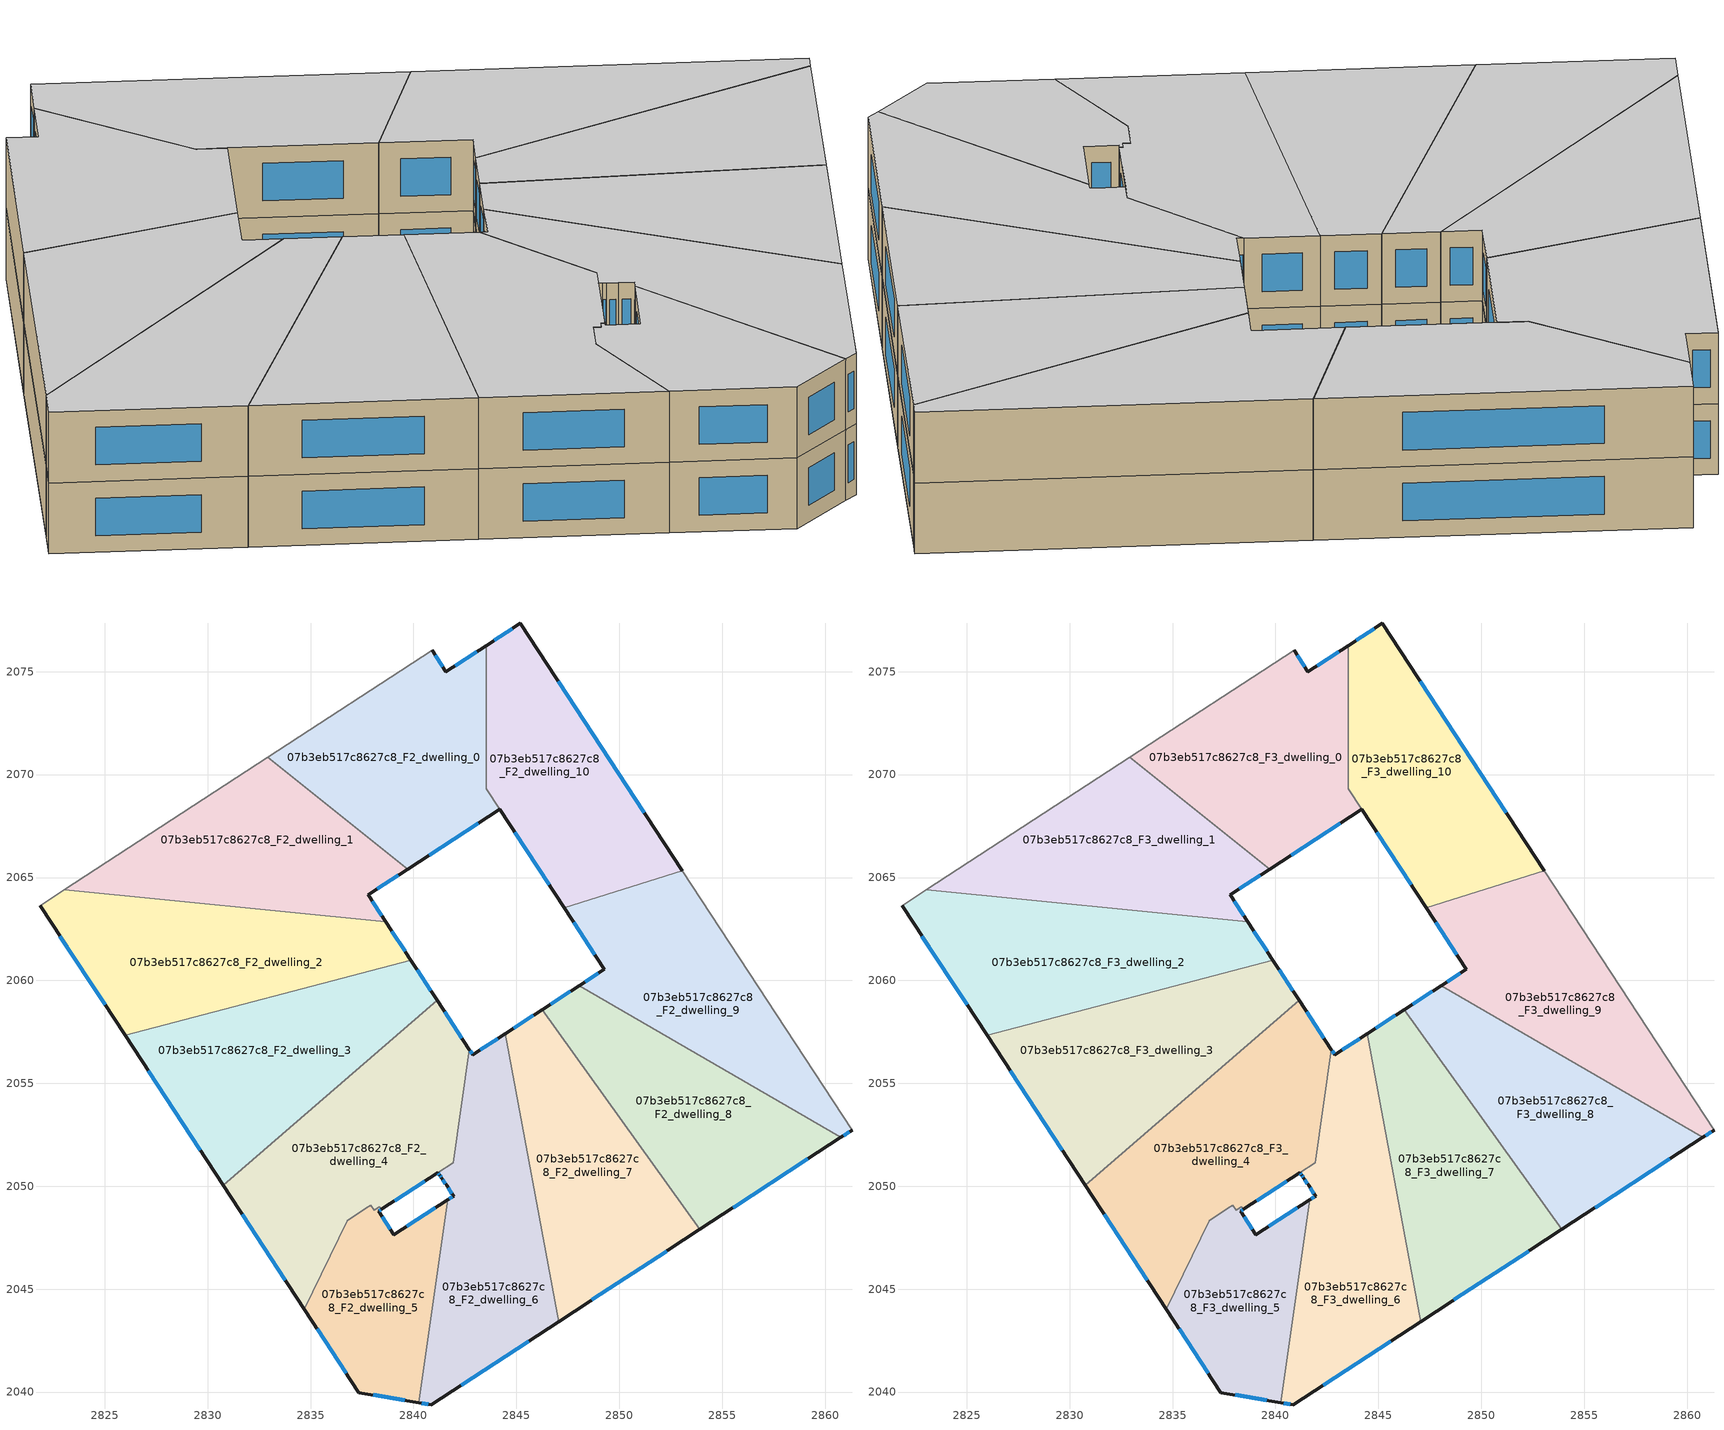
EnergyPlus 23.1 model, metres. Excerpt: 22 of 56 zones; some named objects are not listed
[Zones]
07b3eb517c8627c8_F2_dwelling_0
 floor to 07b3eb517c8627c8_F1_dwelling_0 (EU_floor_Construction): 2843.54,2076.27 2843.54,2069.32 2844.2,2068.31 2839.72,2065.4 2832.92,2070.84 2840.91,2076.03 2841.58,2074.99 z6
 wall outside (EU_wall_Construction): 2843.54,2076.27 2841.58,2074.99 2840.91,2076.03 / 2839.72,2065.4 2844.2,2068.31 z6:9
 wall to 07b3eb517c8627c8_F2_dwelling_1 (EU_wall_Construction): 2832.92,2070.84 2839.72,2065.4 z6:9
 wall adiabatic (EU_wall_Construction): 2840.91,2076.03 2832.92,2070.84 z6:9
 wall to 07b3eb517c8627c8_F2_dwelling_10 (EU_wall_Construction): 2844.2,2068.31 2843.54,2069.32 2843.54,2076.27 z6:9
 window (EU_Window_Construction): 2841.42,2075.24 2841.07,2075.79 / 2843.08,2075.97 2842.04,2075.29 / 2840.77,2066.09 2843.15,2067.63 z6.7:8.3
07b3eb517c8627c8_F2_dwelling_1
 floor to 07b3eb517c8627c8_F1_dwelling_1 (EU_floor_Construction): 2839.72,2065.4 2837.8,2064.16 2838.66,2062.84 2823.04,2064.41 2832.92,2070.84 z6
 wall outside (EU_wall_Construction): 2838.66,2062.84 2837.8,2064.16 2839.72,2065.4 z6:9
 wall to 07b3eb517c8627c8_F2_dwelling_2 (EU_wall_Construction): 2823.04,2064.41 2838.66,2062.84 z6:9
 wall adiabatic (EU_wall_Construction): 2832.92,2070.84 2823.04,2064.41 z6:9
 window (EU_Window_Construction): 2838.25,2064.45 2839.27,2065.11 / 2838.46,2063.15 2838,2063.85 z6.7:8.3
07b3eb517c8627c8_F2_dwelling_10
 floor to 07b3eb517c8627c8_F1_dwelling_10 (EU_floor_Construction): 2845.2,2077.35 2853.06,2065.33 2847.32,2063.53 2843.54,2069.32 2843.54,2076.27 z6
 wall outside (EU_wall_Construction): 2853.06,2065.33 2845.2,2077.35 2843.54,2076.27 / 2844.2,2068.31 2847.32,2063.53 z6:9
 wall to 07b3eb517c8627c8_F2_dwelling_9 (EU_wall_Construction): 2847.32,2063.53 2853.06,2065.33 z6:9
 window (EU_Window_Construction): 2844.81,2077.1 2843.93,2076.52 / 2851.21,2068.15 2847.04,2074.53 / 2844.93,2067.19 2846.59,2064.66 z6.7:8.3
07b3eb517c8627c8_F2_dwelling_2
 floor to 07b3eb517c8627c8_F1_dwelling_2 (EU_floor_Construction): 2838.66,2062.84 2839.88,2060.97 2825.99,2057.33 2821.85,2063.64 2823.04,2064.41 z6
 wall outside (EU_wall_Construction): 2839.88,2060.97 2838.66,2062.84 / 2821.85,2063.64 2825.99,2057.33 z6:9
 wall adiabatic (EU_wall_Construction): 2823.04,2064.41 2821.85,2063.64 z6:9
 wall to 07b3eb517c8627c8_F2_dwelling_3 (EU_wall_Construction): 2825.99,2057.33 2839.88,2060.97 z6:9
 window (EU_Window_Construction): 2839.59,2061.41 2838.95,2062.4 / 2822.83,2062.16 2825.02,2058.81 z6.7:8.3
07b3eb517c8627c8_F2_dwelling_3
 floor to 07b3eb517c8627c8_F1_dwelling_3 (EU_floor_Construction): 2839.88,2060.97 2841.15,2059.03 2830.75,2050.05 2825.99,2057.33 z6
 wall outside (EU_wall_Construction): 2841.15,2059.03 2839.88,2060.97 / 2825.99,2057.33 2830.75,2050.05 z6:9
 wall to 07b3eb517c8627c8_F2_dwelling_4 (EU_wall_Construction): 2830.75,2050.05 2841.15,2059.03 z6:9
 window (EU_Window_Construction): 2840.85,2059.49 2840.18,2060.52 / 2827.11,2055.62 2829.63,2051.76 z6.7:8.3
07b3eb517c8627c8_F2_dwelling_4
 floor to 07b3eb517c8627c8_F1_dwelling_4 (EU_floor_Construction): 2841.15,2059.03 2842.72,2056.63 2841.94,2051.14 2838.43,2048.87 2838.35,2049 2838.1,2048.83 2837.93,2049.08 2837.68,2048.92 2836.78,2048.33 2834.7,2044.02 2830.75,2050.05 z6
 wall outside (EU_wall_Construction): 2830.75,2050.05 2834.7,2044.02 / 2842.72,2056.63 2841.15,2059.03 / 2838.43,2048.87 2841.19,2050.66 z6:9
 wall to 07b3eb517c8627c8_F2_dwelling_5 (EU_wall_Construction): 2837.69,2048.92 2837.93,2049.08 2838.1,2048.83 2838.35,2049 2838.43,2048.87 / 2834.7,2044.02 2836.78,2048.33 2837.68,2048.92 z6:9
 wall to 07b3eb517c8627c8_F2_dwelling_6 (EU_wall_Construction): 2841.94,2051.15 2842.72,2056.63 / 2841.19,2050.66 2841.94,2051.14 z6:9
 window (EU_Window_Construction): 2831.68,2048.63 2833.77,2045.43 / 2842.35,2057.2 2841.52,2058.47 / 2839.08,2049.29 2840.55,2050.24 z6.7:8.3
07b3eb517c8627c8_F2_dwelling_5
 floor to 07b3eb517c8627c8_F1_dwelling_5 (EU_floor_Construction): 2841.68,2049.35 2840.27,2039.48 2837.35,2039.97 2834.7,2044.02 2836.78,2048.33 2837.69,2048.92 2837.93,2049.08 2838.1,2048.83 2838.35,2049 2838.43,2048.87 2838.31,2048.79 2839.05,2047.65 z6
 wall outside (EU_wall_Construction): 2841.68,2049.35 2839.05,2047.65 2838.31,2048.79 2838.43,2048.87 / 2834.7,2044.02 2837.35,2039.97 2840.27,2039.48 z6:9
 wall to 07b3eb517c8627c8_F2_dwelling_6 (EU_wall_Construction): 2840.27,2039.48 2841.68,2049.35 z6:9
 window (EU_Window_Construction): 2838.88,2047.91 2838.48,2048.52 / 2841.06,2048.95 2839.67,2048.05 / 2838.04,2039.86 2839.58,2039.6 / 2835.32,2043.07 2836.73,2040.92 / 2838.34,2048.81 2838.4,2048.85 z6.7:8.3
07b3eb517c8627c8_F2_dwelling_6
 floor to 07b3eb517c8627c8_F1_dwelling_6 (EU_floor_Construction): 2844.46,2057.4 2847.06,2043.43 2840.87,2039.38 2840.27,2039.48 2841.68,2049.35 2841.95,2049.52 2841.61,2050.04 2841.37,2050.4 2841.28,2050.54 2841.19,2050.66 2841.94,2051.14 2842.72,2056.63 2842.89,2056.38 z6
 wall outside (EU_wall_Construction): 2841.19,2050.66 2841.28,2050.54 2841.37,2050.4 2841.61,2050.04 2841.95,2049.52 2841.68,2049.35 / 2844.46,2057.4 2842.89,2056.38 2842.72,2056.63 / 2840.27,2039.48 2840.87,2039.38 2847.06,2043.43 z6:9
 wall to 07b3eb517c8627c8_F2_dwelling_7 (EU_wall_Construction): 2847.06,2043.43 2844.46,2057.4 z6:9
 window (EU_Window_Construction): 2841.89,2049.48 2841.74,2049.39 / 2841.69,2049.92 2841.87,2049.64 / 2841.43,2050.31 2841.55,2050.12 / 2841.3,2050.5 2841.35,2050.43 / 2841.21,2050.63 2841.26,2050.57 / 2842.85,2056.44 2842.76,2056.57 / 2844.09,2057.16 2843.26,2056.62 / 2842.32,2040.33 2845.61,2042.48 / 2840.41,2039.46 2840.73,2039.41 z6.7:8.3
07b3eb517c8627c8_F2_dwelling_7
 floor to 07b3eb517c8627c8_F1_dwelling_7 (EU_floor_Construction): 2846.25,2058.57 2853.92,2047.9 2847.06,2043.43 2844.46,2057.4 z6
 wall outside (EU_wall_Construction): 2846.25,2058.57 2844.46,2057.4 / 2847.06,2043.43 2853.92,2047.9 z6:9
 wall to 07b3eb517c8627c8_F2_dwelling_8 (EU_wall_Construction): 2853.92,2047.9 2846.25,2058.57 z6:9
 window (EU_Window_Construction): 2845.83,2058.3 2844.88,2057.68 / 2848.67,2044.48 2852.31,2046.85 z6.7:8.3
07b3eb517c8627c8_F2_dwelling_8
 floor to 07b3eb517c8627c8_F1_dwelling_8 (EU_floor_Construction): 2860.78,2052.38 2853.92,2047.9 2846.25,2058.57 2848.05,2059.74 z6
 wall outside (EU_wall_Construction): 2848.05,2059.74 2846.25,2058.57 / 2853.92,2047.9 2860.78,2052.38 z6:9
 wall to 07b3eb517c8627c8_F2_dwelling_9 (EU_wall_Construction): 2860.78,2052.38 2848.05,2059.74 z6:9
 window (EU_Window_Construction): 2847.63,2059.46 2846.68,2058.84 / 2855.53,2048.95 2859.16,2051.32 z6.7:8.3
07b3eb517c8627c8_F2_dwelling_9
 floor to 07b3eb517c8627c8_F1_dwelling_9 (EU_floor_Construction): 2853.06,2065.33 2861.31,2052.72 2860.78,2052.38 2848.05,2059.74 2849.28,2060.54 2847.32,2063.53 z6
 wall outside (EU_wall_Construction): 2847.32,2063.53 2849.28,2060.54 2848.05,2059.74 / 2860.78,2052.38 2861.31,2052.72 z6:9
 wall adiabatic (EU_wall_Construction): 2861.31,2052.72 2853.06,2065.33 z6:9
 window (EU_Window_Construction): 2848.99,2060.35 2848.34,2059.93 / 2847.78,2062.83 2848.82,2061.24 / 2860.9,2052.46 2861.18,2052.64 z6.7:8.3
07b3eb517c8627c8_F3_dwelling_0
 floor to 07b3eb517c8627c8_F2_dwelling_0 (EU_floor_Construction): 2843.54,2076.27 2843.54,2069.32 2844.2,2068.31 2839.72,2065.4 2832.92,2070.84 2840.91,2076.03 2841.58,2074.99 z9
 wall outside (EU_wall_Construction): 2843.54,2076.27 2841.58,2074.99 2840.91,2076.03 / 2839.72,2065.4 2844.2,2068.31 z9:12
 wall to 07b3eb517c8627c8_F3_dwelling_1 (EU_wall_Construction): 2832.92,2070.84 2839.72,2065.4 z9:12
 wall adiabatic (EU_wall_Construction): 2840.91,2076.03 2832.92,2070.84 z9:12
 wall to 07b3eb517c8627c8_F3_dwelling_10 (EU_wall_Construction): 2844.2,2068.31 2843.54,2069.32 2843.54,2076.27 z9:12
 window (EU_Window_Construction): 2841.42,2075.24 2841.07,2075.79 / 2843.08,2075.97 2842.04,2075.29 / 2840.77,2066.09 2843.15,2067.63 z9.7:11.3
 ceiling to 07b3eb517c8627c8_F4_dwelling_0 (EU_floor_Construction): 2844.2,2068.31 2843.54,2069.32 2843.54,2076.27 2841.58,2074.99 2840.91,2076.03 2832.92,2070.84 2839.72,2065.4 z12
07b3eb517c8627c8_F3_dwelling_1
 floor to 07b3eb517c8627c8_F2_dwelling_1 (EU_floor_Construction): 2839.72,2065.4 2837.8,2064.16 2838.66,2062.84 2823.04,2064.41 2832.92,2070.84 z9
 wall outside (EU_wall_Construction): 2838.66,2062.84 2837.8,2064.16 2839.72,2065.4 z9:12
 wall to 07b3eb517c8627c8_F3_dwelling_2 (EU_wall_Construction): 2823.04,2064.41 2838.66,2062.84 z9:12
 wall adiabatic (EU_wall_Construction): 2832.92,2070.84 2823.04,2064.41 z9:12
 window (EU_Window_Construction): 2838.25,2064.45 2839.27,2065.11 / 2838.46,2063.15 2838,2063.85 z9.7:11.3
 ceiling to 07b3eb517c8627c8_F4_dwelling_1 (EU_floor_Construction): 2838.66,2062.84 2837.8,2064.16 2839.72,2065.4 2832.92,2070.84 2823.04,2064.41 z12
07b3eb517c8627c8_F3_dwelling_10
 floor to 07b3eb517c8627c8_F2_dwelling_10 (EU_floor_Construction): 2845.2,2077.35 2853.06,2065.33 2847.32,2063.53 2843.54,2069.32 2843.54,2076.27 z9
 wall outside (EU_wall_Construction): 2853.06,2065.33 2845.2,2077.35 2843.54,2076.27 / 2844.2,2068.31 2847.32,2063.53 z9:12
 wall to 07b3eb517c8627c8_F3_dwelling_9 (EU_wall_Construction): 2847.32,2063.53 2853.06,2065.33 z9:12
 window (EU_Window_Construction): 2844.81,2077.1 2843.93,2076.52 / 2851.21,2068.15 2847.04,2074.53 / 2844.93,2067.19 2846.59,2064.66 z9.7:11.3
 ceiling to 07b3eb517c8627c8_F4_dwelling_10 (EU_floor_Construction): 2853.06,2065.33 2845.2,2077.35 2843.54,2076.27 2843.54,2069.32 2847.32,2063.53 z12
07b3eb517c8627c8_F3_dwelling_2
 floor to 07b3eb517c8627c8_F2_dwelling_2 (EU_floor_Construction): 2838.66,2062.84 2839.88,2060.97 2825.99,2057.33 2821.85,2063.64 2823.04,2064.41 z9
 wall outside (EU_wall_Construction): 2839.88,2060.97 2838.66,2062.84 / 2821.85,2063.64 2825.99,2057.33 z9:12
 wall adiabatic (EU_wall_Construction): 2823.04,2064.41 2821.85,2063.64 z9:12
 wall to 07b3eb517c8627c8_F3_dwelling_3 (EU_wall_Construction): 2825.99,2057.33 2839.88,2060.97 z9:12
 window (EU_Window_Construction): 2839.59,2061.41 2838.95,2062.4 / 2822.83,2062.16 2825.02,2058.81 z9.7:11.3
 ceiling to 07b3eb517c8627c8_F4_dwelling_2 (EU_floor_Construction): 2839.88,2060.97 2838.66,2062.84 2823.04,2064.41 2821.85,2063.64 2825.99,2057.33 z12
07b3eb517c8627c8_F3_dwelling_3
 floor to 07b3eb517c8627c8_F2_dwelling_3 (EU_floor_Construction): 2839.88,2060.97 2841.15,2059.03 2830.75,2050.05 2825.99,2057.33 z9
 wall outside (EU_wall_Construction): 2841.15,2059.03 2839.88,2060.97 / 2825.99,2057.33 2830.75,2050.05 z9:12
 wall to 07b3eb517c8627c8_F3_dwelling_4 (EU_wall_Construction): 2830.75,2050.05 2841.15,2059.03 z9:12
 window (EU_Window_Construction): 2840.85,2059.49 2840.18,2060.52 / 2827.11,2055.62 2829.63,2051.76 z9.7:11.3
 ceiling to 07b3eb517c8627c8_F4_dwelling_3 (EU_floor_Construction): 2841.15,2059.03 2839.88,2060.97 2825.99,2057.33 2830.75,2050.05 z12
07b3eb517c8627c8_F3_dwelling_4
 floor to 07b3eb517c8627c8_F2_dwelling_4 (EU_floor_Construction): 2841.15,2059.03 2842.72,2056.63 2841.94,2051.14 2838.43,2048.87 2838.35,2049 2838.1,2048.83 2837.93,2049.08 2837.68,2048.92 2836.78,2048.33 2834.7,2044.02 2830.75,2050.05 z9
 wall outside (EU_wall_Construction): 2830.75,2050.05 2834.7,2044.02 / 2842.72,2056.63 2841.15,2059.03 / 2838.43,2048.87 2841.19,2050.66 z9:12
 wall to 07b3eb517c8627c8_F3_dwelling_5 (EU_wall_Construction): 2837.69,2048.92 2837.93,2049.08 2838.1,2048.83 2838.35,2049 2838.43,2048.87 / 2834.7,2044.02 2836.78,2048.33 2837.68,2048.92 z9:12
 wall to 07b3eb517c8627c8_F3_dwelling_6 (EU_wall_Construction): 2841.94,2051.15 2842.72,2056.63 / 2841.19,2050.66 2841.94,2051.14 z9:12
 window (EU_Window_Construction): 2831.68,2048.63 2833.77,2045.43 / 2842.35,2057.2 2841.52,2058.47 / 2839.08,2049.29 2840.55,2050.24 z9.7:11.3
 ceiling to 07b3eb517c8627c8_F4_dwelling_4 (EU_floor_Construction): 2838.43,2048.87 2841.94,2051.14 2842.72,2056.63 2841.15,2059.03 2830.75,2050.05 2834.7,2044.02 2836.78,2048.33 2837.68,2048.92 2837.93,2049.08 2838.1,2048.83 2838.35,2049 z12
07b3eb517c8627c8_F3_dwelling_5
 floor to 07b3eb517c8627c8_F2_dwelling_5 (EU_floor_Construction): 2841.68,2049.35 2840.27,2039.48 2837.35,2039.97 2834.7,2044.02 2836.78,2048.33 2837.69,2048.92 2837.93,2049.08 2838.1,2048.83 2838.35,2049 2838.43,2048.87 2838.31,2048.79 2839.05,2047.65 z9
 wall outside (EU_wall_Construction): 2841.68,2049.35 2839.05,2047.65 2838.31,2048.79 2838.43,2048.87 / 2834.7,2044.02 2837.35,2039.97 2840.27,2039.48 z9:12
 wall to 07b3eb517c8627c8_F3_dwelling_6 (EU_wall_Construction): 2840.27,2039.48 2841.68,2049.35 z9:12
 window (EU_Window_Construction): 2838.88,2047.91 2838.48,2048.52 / 2841.06,2048.95 2839.67,2048.05 / 2838.04,2039.86 2839.58,2039.6 / 2835.32,2043.07 2836.73,2040.92 / 2838.34,2048.81 2838.4,2048.85 z9.7:11.3
 ceiling to 07b3eb517c8627c8_F4_dwelling_5 (EU_floor_Construction): 2840.27,2039.48 2841.68,2049.35 2839.05,2047.65 2838.31,2048.79 2838.43,2048.87 2838.35,2049 2838.1,2048.83 2837.93,2049.08 2837.69,2048.92 2836.78,2048.33 2834.7,2044.02 2837.35,2039.97 z12
07b3eb517c8627c8_F3_dwelling_6
 floor to 07b3eb517c8627c8_F2_dwelling_6 (EU_floor_Construction): 2844.46,2057.4 2847.06,2043.43 2840.87,2039.38 2840.27,2039.48 2841.68,2049.35 2841.95,2049.52 2841.61,2050.04 2841.37,2050.4 2841.28,2050.54 2841.19,2050.66 2841.94,2051.14 2842.72,2056.63 2842.89,2056.38 z9
 wall outside (EU_wall_Construction): 2841.19,2050.66 2841.28,2050.54 2841.37,2050.4 2841.61,2050.04 2841.95,2049.52 2841.68,2049.35 / 2844.46,2057.4 2842.89,2056.38 2842.72,2056.63 / 2840.27,2039.48 2840.87,2039.38 2847.06,2043.43 z9:12
 wall to 07b3eb517c8627c8_F3_dwelling_7 (EU_wall_Construction): 2847.06,2043.43 2844.46,2057.4 z9:12
 window (EU_Window_Construction): 2841.89,2049.48 2841.74,2049.39 / 2841.69,2049.92 2841.87,2049.64 / 2841.43,2050.31 2841.55,2050.12 / 2841.3,2050.5 2841.35,2050.43 / 2841.21,2050.63 2841.26,2050.57 / 2842.85,2056.44 2842.76,2056.57 / 2844.09,2057.16 2843.26,2056.62 / 2842.32,2040.33 2845.61,2042.48 / 2840.41,2039.46 2840.73,2039.41 z9.7:11.3
 ceiling to 07b3eb517c8627c8_F4_dwelling_6 (EU_floor_Construction): 2847.06,2043.43 2844.46,2057.4 2842.89,2056.38 2842.72,2056.63 2841.94,2051.14 2841.19,2050.66 2841.28,2050.54 2841.37,2050.4 2841.61,2050.04 2841.95,2049.52 2841.68,2049.35 2840.27,2039.48 2840.87,2039.38 z12
07b3eb517c8627c8_F3_dwelling_7
 floor to 07b3eb517c8627c8_F2_dwelling_7 (EU_floor_Construction): 2846.25,2058.57 2853.92,2047.9 2847.06,2043.43 2844.46,2057.4 z9
 wall outside (EU_wall_Construction): 2846.25,2058.57 2844.46,2057.4 / 2847.06,2043.43 2853.92,2047.9 z9:12
 wall to 07b3eb517c8627c8_F3_dwelling_8 (EU_wall_Construction): 2853.92,2047.9 2846.25,2058.57 z9:12
 window (EU_Window_Construction): 2845.83,2058.3 2844.88,2057.68 / 2848.67,2044.48 2852.31,2046.85 z9.7:11.3
 ceiling to 07b3eb517c8627c8_F4_dwelling_7 (EU_floor_Construction): 2853.92,2047.9 2846.25,2058.57 2844.46,2057.4 2847.06,2043.43 z12
07b3eb517c8627c8_F3_dwelling_8
 floor to 07b3eb517c8627c8_F2_dwelling_8 (EU_floor_Construction): 2860.78,2052.38 2853.92,2047.9 2846.25,2058.57 2848.05,2059.74 z9
 wall outside (EU_wall_Construction): 2848.05,2059.74 2846.25,2058.57 / 2853.92,2047.9 2860.78,2052.38 z9:12
 wall to 07b3eb517c8627c8_F3_dwelling_9 (EU_wall_Construction): 2860.78,2052.38 2848.05,2059.74 z9:12
 window (EU_Window_Construction): 2847.63,2059.46 2846.68,2058.84 / 2855.53,2048.95 2859.16,2051.32 z9.7:11.3
 ceiling to 07b3eb517c8627c8_F4_dwelling_8 (EU_floor_Construction): 2860.78,2052.38 2848.05,2059.74 2846.25,2058.57 2853.92,2047.9 z12
07b3eb517c8627c8_F3_dwelling_9
 floor to 07b3eb517c8627c8_F2_dwelling_9 (EU_floor_Construction): 2853.06,2065.33 2861.31,2052.72 2860.78,2052.38 2848.05,2059.74 2849.28,2060.54 2847.32,2063.53 z9
 wall outside (EU_wall_Construction): 2847.32,2063.53 2849.28,2060.54 2848.05,2059.74 / 2860.78,2052.38 2861.31,2052.72 z9:12
 wall adiabatic (EU_wall_Construction): 2861.31,2052.72 2853.06,2065.33 z9:12
 window (EU_Window_Construction): 2848.99,2060.35 2848.34,2059.93 / 2847.78,2062.83 2848.82,2061.24 / 2860.9,2052.46 2861.18,2052.64 z9.7:11.3
 ceiling to 07b3eb517c8627c8_F4_dwelling_9 (EU_floor_Construction): 2861.31,2052.72 2853.06,2065.33 2847.32,2063.53 2849.28,2060.54 2848.05,2059.74 2860.78,2052.38 z12
[Building]
EU S2 Campaign: North Axis=0; Terrain=City; Solar Distribution=FullExterior
[Site:Location]
Budapest.Ferenc.Liszt.Intl.AP: Latitude=47.437; Longitude=19.256; Time Zone=1; Elevation=185
[SizingPeriod:WeatherFileDays]
AnnualSizingPeriod: Begin Month=1; Begin Day of Month=1; End Month=12; End Day of Month=31; Day of Week for Start Day=Monday; Use Weather File Daylight Saving Period=No; Use Weather File Rain and Snow Indicators=No
[MATERIAL]
EU_InternalMass_Material: Roughness=MediumRough; Thickness=0.1; Conductivity=1; Density=1800; Specific Heat=900; Thermal Absorptance=0.9; Solar Absorptance=0.7; Visible Absorptance=0.7
[MATERIAL:NOMASS] Roughness=MediumRough; Thermal Absorptance=0.9; Solar Absorptance=0.7; Visible Absorptance=0.7
Name | Thermal Resistance
EU_wall_NoMass | 0.832559
EU_floor_NoMass | 0.872794
[WINDOWMATERIAL:SIMPLEGLAZINGSYSTEM]
EU_Window_SimpleGlazing: UFactor=2.79869; Solar Heat Gain Coefficient=0.75; Visible Transmittance=0.75
[CONSTRUCTION]
EU_wall_Construction: EU_wall_NoMass
EU_floor_Construction: EU_floor_NoMass
EU_Window_Construction: EU_Window_SimpleGlazing
EU_InternalMass_Construction: EU_InternalMass_Material
[ZONE] Type=1; Multiplier=1; Ceiling Height=autocalculate; Floor Area=autocalculate; Part of Total Floor Area=Yes
Name | Volume
07b3eb517c8627c8_F2_dwelling_0; 07b3eb517c8627c8_F3_dwelling_0 | 204.742
07b3eb517c8627c8_F2_dwelling_1; 07b3eb517c8627c8_F3_dwelling_1 | 203.305
07b3eb517c8627c8_F2_dwelling_10; 07b3eb517c8627c8_F3_dwelling_10 | 201.887
07b3eb517c8627c8_F2_dwelling_2; 07b3eb517c8627c8_F3_dwelling_2 | 220.497
07b3eb517c8627c8_F2_dwelling_3; 07b3eb517c8627c8_F3_dwelling_3 | 225.249
07b3eb517c8627c8_F2_dwelling_4; 07b3eb517c8627c8_F3_dwelling_4 | 234.304
07b3eb517c8627c8_F2_dwelling_5; 07b3eb517c8627c8_F3_dwelling_5 | 131.821
07b3eb517c8627c8_F2_dwelling_6; 07b3eb517c8627c8_F3_dwelling_6 | 204.621
07b3eb517c8627c8_F2_dwelling_7; 07b3eb517c8627c8_F3_dwelling_7 | 203.314
07b3eb517c8627c8_F2_dwelling_8; 07b3eb517c8627c8_F3_dwelling_8 | 203.321
07b3eb517c8627c8_F2_dwelling_9; 07b3eb517c8627c8_F3_dwelling_9 | 203.306
[INTERNALMASS] Construction=EU_InternalMass_Construction
Name | Zone or ZoneList | Surface Area
07b3eb517c8627c8_F2_dwelling_0_EU_InternalMass | 07b3eb517c8627c8_F2_dwelling_0 | 68.2464
07b3eb517c8627c8_F2_dwelling_1_EU_InternalMass | 07b3eb517c8627c8_F2_dwelling_1 | 67.7684
07b3eb517c8627c8_F2_dwelling_2_EU_InternalMass | 07b3eb517c8627c8_F2_dwelling_2 | 73.5129
07b3eb517c8627c8_F2_dwelling_3_EU_InternalMass | 07b3eb517c8627c8_F2_dwelling_3 | 75.0767
07b3eb517c8627c8_F2_dwelling_4_EU_InternalMass | 07b3eb517c8627c8_F2_dwelling_4 | 78.0994
07b3eb517c8627c8_F2_dwelling_5_EU_InternalMass | 07b3eb517c8627c8_F2_dwelling_5 | 43.9406
07b3eb517c8627c8_F2_dwelling_6_EU_InternalMass | 07b3eb517c8627c8_F2_dwelling_6 | 68.207
07b3eb517c8627c8_F2_dwelling_7_EU_InternalMass | 07b3eb517c8627c8_F2_dwelling_7 | 67.7716
07b3eb517c8627c8_F2_dwelling_8_EU_InternalMass | 07b3eb517c8627c8_F2_dwelling_8 | 67.7737
07b3eb517c8627c8_F2_dwelling_9_EU_InternalMass | 07b3eb517c8627c8_F2_dwelling_9 | 67.769
07b3eb517c8627c8_F2_dwelling_10_EU_InternalMass | 07b3eb517c8627c8_F2_dwelling_10 | 67.2957
07b3eb517c8627c8_F3_dwelling_0_EU_InternalMass | 07b3eb517c8627c8_F3_dwelling_0 | 68.2464
07b3eb517c8627c8_F3_dwelling_1_EU_InternalMass | 07b3eb517c8627c8_F3_dwelling_1 | 67.7684
07b3eb517c8627c8_F3_dwelling_2_EU_InternalMass | 07b3eb517c8627c8_F3_dwelling_2 | 73.5129
07b3eb517c8627c8_F3_dwelling_3_EU_InternalMass | 07b3eb517c8627c8_F3_dwelling_3 | 75.0767
07b3eb517c8627c8_F3_dwelling_4_EU_InternalMass | 07b3eb517c8627c8_F3_dwelling_4 | 78.0994
07b3eb517c8627c8_F3_dwelling_5_EU_InternalMass | 07b3eb517c8627c8_F3_dwelling_5 | 43.9406
07b3eb517c8627c8_F3_dwelling_6_EU_InternalMass | 07b3eb517c8627c8_F3_dwelling_6 | 68.207
07b3eb517c8627c8_F3_dwelling_7_EU_InternalMass | 07b3eb517c8627c8_F3_dwelling_7 | 67.7716
07b3eb517c8627c8_F3_dwelling_8_EU_InternalMass | 07b3eb517c8627c8_F3_dwelling_8 | 67.7737
07b3eb517c8627c8_F3_dwelling_9_EU_InternalMass | 07b3eb517c8627c8_F3_dwelling_9 | 67.769
07b3eb517c8627c8_F3_dwelling_10_EU_InternalMass | 07b3eb517c8627c8_F3_dwelling_10 | 67.2957
[OTHEREQUIPMENT] Fuel Type=Electricity; Design Level Calculation Method=Watts/Area; Power per Zone Floor Area=1; Fraction Latent=0; Fraction Radiant=0; Fraction Lost=0; Carbon Dioxide Generation Rate=0; EndUse Subcategory=EU_Step8_InternalGains
Name | Zone or ZoneList or Space or SpaceList | Schedule
EU_Step8_InternalGain_07b3eb517c8627c8_F2_dwelling_0_f000 | 07b3eb517c8627c8_F2_dwelling_0 | EU_Step8_GainSchedule_07b3eb517c8627c8_F2_dwelling_0_f000
EU_Step8_InternalGain_07b3eb517c8627c8_F2_dwelling_1_f000 | 07b3eb517c8627c8_F2_dwelling_1 | EU_Step8_GainSchedule_07b3eb517c8627c8_F2_dwelling_1_f000
EU_Step8_InternalGain_07b3eb517c8627c8_F2_dwelling_2_f000 | 07b3eb517c8627c8_F2_dwelling_2 | EU_Step8_GainSchedule_07b3eb517c8627c8_F2_dwelling_2_f000
EU_Step8_InternalGain_07b3eb517c8627c8_F2_dwelling_3_f000 | 07b3eb517c8627c8_F2_dwelling_3 | EU_Step8_GainSchedule_07b3eb517c8627c8_F2_dwelling_3_f000
EU_Step8_InternalGain_07b3eb517c8627c8_F2_dwelling_4_f000 | 07b3eb517c8627c8_F2_dwelling_4 | EU_Step8_GainSchedule_07b3eb517c8627c8_F2_dwelling_4_f000
EU_Step8_InternalGain_07b3eb517c8627c8_F2_dwelling_5_f000 | 07b3eb517c8627c8_F2_dwelling_5 | EU_Step8_GainSchedule_07b3eb517c8627c8_F2_dwelling_5_f000
EU_Step8_InternalGain_07b3eb517c8627c8_F2_dwelling_6_f000 | 07b3eb517c8627c8_F2_dwelling_6 | EU_Step8_GainSchedule_07b3eb517c8627c8_F2_dwelling_6_f000
EU_Step8_InternalGain_07b3eb517c8627c8_F2_dwelling_7_f000 | 07b3eb517c8627c8_F2_dwelling_7 | EU_Step8_GainSchedule_07b3eb517c8627c8_F2_dwelling_7_f000
EU_Step8_InternalGain_07b3eb517c8627c8_F2_dwelling_8_f000 | 07b3eb517c8627c8_F2_dwelling_8 | EU_Step8_GainSchedule_07b3eb517c8627c8_F2_dwelling_8_f000
EU_Step8_InternalGain_07b3eb517c8627c8_F2_dwelling_9_f000 | 07b3eb517c8627c8_F2_dwelling_9 | EU_Step8_GainSchedule_07b3eb517c8627c8_F2_dwelling_9_f000
EU_Step8_InternalGain_07b3eb517c8627c8_F2_dwelling_10_f000 | 07b3eb517c8627c8_F2_dwelling_10 | EU_Step8_GainSchedule_07b3eb517c8627c8_F2_dwelling_10_f000
EU_Step8_InternalGain_07b3eb517c8627c8_F3_dwelling_0_f000 | 07b3eb517c8627c8_F3_dwelling_0 | EU_Step8_GainSchedule_07b3eb517c8627c8_F3_dwelling_0_f000
EU_Step8_InternalGain_07b3eb517c8627c8_F3_dwelling_1_f000 | 07b3eb517c8627c8_F3_dwelling_1 | EU_Step8_GainSchedule_07b3eb517c8627c8_F3_dwelling_1_f000
EU_Step8_InternalGain_07b3eb517c8627c8_F3_dwelling_2_f000 | 07b3eb517c8627c8_F3_dwelling_2 | EU_Step8_GainSchedule_07b3eb517c8627c8_F3_dwelling_2_f000
EU_Step8_InternalGain_07b3eb517c8627c8_F3_dwelling_3_f000 | 07b3eb517c8627c8_F3_dwelling_3 | EU_Step8_GainSchedule_07b3eb517c8627c8_F3_dwelling_3_f000
EU_Step8_InternalGain_07b3eb517c8627c8_F3_dwelling_4_f000 | 07b3eb517c8627c8_F3_dwelling_4 | EU_Step8_GainSchedule_07b3eb517c8627c8_F3_dwelling_4_f000
EU_Step8_InternalGain_07b3eb517c8627c8_F3_dwelling_5_f000 | 07b3eb517c8627c8_F3_dwelling_5 | EU_Step8_GainSchedule_07b3eb517c8627c8_F3_dwelling_5_f000
EU_Step8_InternalGain_07b3eb517c8627c8_F3_dwelling_6_f000 | 07b3eb517c8627c8_F3_dwelling_6 | EU_Step8_GainSchedule_07b3eb517c8627c8_F3_dwelling_6_f000
EU_Step8_InternalGain_07b3eb517c8627c8_F3_dwelling_7_f000 | 07b3eb517c8627c8_F3_dwelling_7 | EU_Step8_GainSchedule_07b3eb517c8627c8_F3_dwelling_7_f000
EU_Step8_InternalGain_07b3eb517c8627c8_F3_dwelling_8_f000 | 07b3eb517c8627c8_F3_dwelling_8 | EU_Step8_GainSchedule_07b3eb517c8627c8_F3_dwelling_8_f000
EU_Step8_InternalGain_07b3eb517c8627c8_F3_dwelling_9_f000 | 07b3eb517c8627c8_F3_dwelling_9 | EU_Step8_GainSchedule_07b3eb517c8627c8_F3_dwelling_9_f000
EU_Step8_InternalGain_07b3eb517c8627c8_F3_dwelling_10_f000 | 07b3eb517c8627c8_F3_dwelling_10 | EU_Step8_GainSchedule_07b3eb517c8627c8_F3_dwelling_10_f000
[ZONEVENTILATION:DESIGNFLOWRATE] Schedule=EU_AlwaysOn; Design Flow Rate Calculation Method=AirChanges/Hour; Air Changes per Hour=0.475469; Ventilation Type=Natural; Fan Pressure Rise=0; Fan Total Efficiency=1; Constant Term Coefficient=1; Temperature Term Coefficient=0; Velocity Term Coefficient=0; Velocity Squared Term Coefficient=0; Minimum Indoor Temperature=-100; Maximum Indoor Temperature=100; Delta Temperature=-100; Minimum Outdoor Temperature=-100; Maximum Outdoor Temperature=100; Maximum Wind Speed=40
Name | Zone or ZoneList or Space or SpaceList
EU_ConstantAir_07b3eb517c8627c8_F2_dwelling_0 | 07b3eb517c8627c8_F2_dwelling_0
EU_ConstantAir_07b3eb517c8627c8_F2_dwelling_1 | 07b3eb517c8627c8_F2_dwelling_1
EU_ConstantAir_07b3eb517c8627c8_F2_dwelling_2 | 07b3eb517c8627c8_F2_dwelling_2
EU_ConstantAir_07b3eb517c8627c8_F2_dwelling_3 | 07b3eb517c8627c8_F2_dwelling_3
EU_ConstantAir_07b3eb517c8627c8_F2_dwelling_4 | 07b3eb517c8627c8_F2_dwelling_4
EU_ConstantAir_07b3eb517c8627c8_F2_dwelling_5 | 07b3eb517c8627c8_F2_dwelling_5
EU_ConstantAir_07b3eb517c8627c8_F2_dwelling_6 | 07b3eb517c8627c8_F2_dwelling_6
EU_ConstantAir_07b3eb517c8627c8_F2_dwelling_7 | 07b3eb517c8627c8_F2_dwelling_7
EU_ConstantAir_07b3eb517c8627c8_F2_dwelling_8 | 07b3eb517c8627c8_F2_dwelling_8
EU_ConstantAir_07b3eb517c8627c8_F2_dwelling_9 | 07b3eb517c8627c8_F2_dwelling_9
EU_ConstantAir_07b3eb517c8627c8_F2_dwelling_10 | 07b3eb517c8627c8_F2_dwelling_10
EU_ConstantAir_07b3eb517c8627c8_F3_dwelling_0 | 07b3eb517c8627c8_F3_dwelling_0
EU_ConstantAir_07b3eb517c8627c8_F3_dwelling_1 | 07b3eb517c8627c8_F3_dwelling_1
EU_ConstantAir_07b3eb517c8627c8_F3_dwelling_2 | 07b3eb517c8627c8_F3_dwelling_2
EU_ConstantAir_07b3eb517c8627c8_F3_dwelling_3 | 07b3eb517c8627c8_F3_dwelling_3
EU_ConstantAir_07b3eb517c8627c8_F3_dwelling_4 | 07b3eb517c8627c8_F3_dwelling_4
EU_ConstantAir_07b3eb517c8627c8_F3_dwelling_5 | 07b3eb517c8627c8_F3_dwelling_5
EU_ConstantAir_07b3eb517c8627c8_F3_dwelling_6 | 07b3eb517c8627c8_F3_dwelling_6
EU_ConstantAir_07b3eb517c8627c8_F3_dwelling_7 | 07b3eb517c8627c8_F3_dwelling_7
EU_ConstantAir_07b3eb517c8627c8_F3_dwelling_8 | 07b3eb517c8627c8_F3_dwelling_8
EU_ConstantAir_07b3eb517c8627c8_F3_dwelling_9 | 07b3eb517c8627c8_F3_dwelling_9
EU_ConstantAir_07b3eb517c8627c8_F3_dwelling_10 | 07b3eb517c8627c8_F3_dwelling_10
[HVACTEMPLATE:ZONE:IDEALLOADSAIRSYSTEM] System Availability Schedule=EU_AlwaysOn; Maximum Heating Supply Air Temperature=50; Minimum Cooling Supply Air Temperature=13; Maximum Heating Supply Air Humidity Ratio=0.0156; Minimum Cooling Supply Air Humidity Ratio=0.0077; Heating Limit=NoLimit; Cooling Limit=NoLimit; Heating Availability Schedule=EU_AlwaysOn; Cooling Availability Schedule=EU_CoolingOff; Dehumidification Control Type=ConstantSensibleHeatRatio; Cooling Sensible Heat Ratio=0.7; Dehumidification Setpoint=60; Humidification Control Type=None; Humidification Setpoint=30; Outdoor Air Method=None; Outdoor Air Flow Rate per Person=0.00944; Outdoor Air Flow Rate per Zone Floor Area=0; Outdoor Air Flow Rate per Zone=0; Demand Controlled Ventilation Type=None; Outdoor Air Economizer Type=NoEconomizer; Heat Recovery Type=None; Sensible Heat Recovery Effectiveness=0.7; Latent Heat Recovery Effectiveness=0.65
Name | Template Thermostat
07b3eb517c8627c8_F2_dwelling_0 | EU_HeatOnly_07b3eb517c8627c8_F2_dwelling_0
07b3eb517c8627c8_F2_dwelling_1 | EU_HeatOnly_07b3eb517c8627c8_F2_dwelling_1
07b3eb517c8627c8_F2_dwelling_2 | EU_HeatOnly_07b3eb517c8627c8_F2_dwelling_2
07b3eb517c8627c8_F2_dwelling_3 | EU_HeatOnly_07b3eb517c8627c8_F2_dwelling_3
07b3eb517c8627c8_F2_dwelling_4 | EU_HeatOnly_07b3eb517c8627c8_F2_dwelling_4
07b3eb517c8627c8_F2_dwelling_5 | EU_HeatOnly_07b3eb517c8627c8_F2_dwelling_5
07b3eb517c8627c8_F2_dwelling_6 | EU_HeatOnly_07b3eb517c8627c8_F2_dwelling_6
07b3eb517c8627c8_F2_dwelling_7 | EU_HeatOnly_07b3eb517c8627c8_F2_dwelling_7
07b3eb517c8627c8_F2_dwelling_8 | EU_HeatOnly_07b3eb517c8627c8_F2_dwelling_8
07b3eb517c8627c8_F2_dwelling_9 | EU_HeatOnly_07b3eb517c8627c8_F2_dwelling_9
07b3eb517c8627c8_F2_dwelling_10 | EU_HeatOnly_07b3eb517c8627c8_F2_dwelling_10
07b3eb517c8627c8_F3_dwelling_0 | EU_HeatOnly_07b3eb517c8627c8_F3_dwelling_0
07b3eb517c8627c8_F3_dwelling_1 | EU_HeatOnly_07b3eb517c8627c8_F3_dwelling_1
07b3eb517c8627c8_F3_dwelling_2 | EU_HeatOnly_07b3eb517c8627c8_F3_dwelling_2
07b3eb517c8627c8_F3_dwelling_3 | EU_HeatOnly_07b3eb517c8627c8_F3_dwelling_3
07b3eb517c8627c8_F3_dwelling_4 | EU_HeatOnly_07b3eb517c8627c8_F3_dwelling_4
07b3eb517c8627c8_F3_dwelling_5 | EU_HeatOnly_07b3eb517c8627c8_F3_dwelling_5
07b3eb517c8627c8_F3_dwelling_6 | EU_HeatOnly_07b3eb517c8627c8_F3_dwelling_6
07b3eb517c8627c8_F3_dwelling_7 | EU_HeatOnly_07b3eb517c8627c8_F3_dwelling_7
07b3eb517c8627c8_F3_dwelling_8 | EU_HeatOnly_07b3eb517c8627c8_F3_dwelling_8
07b3eb517c8627c8_F3_dwelling_9 | EU_HeatOnly_07b3eb517c8627c8_F3_dwelling_9
07b3eb517c8627c8_F3_dwelling_10 | EU_HeatOnly_07b3eb517c8627c8_F3_dwelling_10
[SIZING:ZONE] Zone Cooling Design Supply Air Temperature Input Method=SupplyAirTemperature; Zone Cooling Design Supply Air Temperature=13; Zone Heating Design Supply Air Temperature Input Method=SupplyAirTemperature; Zone Heating Design Supply Air Temperature=50; Zone Cooling Design Supply Air Humidity Ratio=0.008; Zone Heating Design Supply Air Humidity Ratio=0.008; Cooling Design Air Flow Method=DesignDay; Cooling Design Air Flow Rate=0; Cooling Minimum Air Flow per Zone Floor Area=0.000762; Cooling Minimum Air Flow=0; Cooling Minimum Air Flow Fraction=0.2; Heating Design Air Flow Method=DesignDay; Heating Design Air Flow Rate=0; Heating Maximum Air Flow per Zone Floor Area=0.002032; Heating Maximum Air Flow=0.141576; Heating Maximum Air Flow Fraction=0.3; Account for Dedicated Outdoor Air System=No; Dedicated Outdoor Air System Control Strategy=NeutralSupplyAir; Dedicated Outdoor Air Low Setpoint Temperature for Design=autosize; Dedicated Outdoor Air High Setpoint Temperature for Design=autosize; Zone Load Sizing Method=Sensible Load Only No Latent Load; Zone Latent Cooling Design Supply Air Humidity Ratio Input Method=HumidityRatioDifference; Zone Cooling Design Supply Air Humidity Ratio Difference=0.005; Zone Latent Heating Design Supply Air Humidity Ratio Input Method=HumidityRatioDifference; Zone Humidification Design Supply Air Humidity Ratio Difference=0.005
07b3eb517c8627c8_F2_dwelling_0; 07b3eb517c8627c8_F2_dwelling_1; 07b3eb517c8627c8_F2_dwelling_2; 07b3eb517c8627c8_F2_dwelling_3; 07b3eb517c8627c8_F2_dwelling_4; 07b3eb517c8627c8_F2_dwelling_5; 07b3eb517c8627c8_F2_dwelling_6; 07b3eb517c8627c8_F2_dwelling_7; 07b3eb517c8627c8_F2_dwelling_8; 07b3eb517c8627c8_F2_dwelling_9; 07b3eb517c8627c8_F2_dwelling_10; 07b3eb517c8627c8_F3_dwelling_0; 07b3eb517c8627c8_F3_dwelling_1; 07b3eb517c8627c8_F3_dwelling_2; 07b3eb517c8627c8_F3_dwelling_3; 07b3eb517c8627c8_F3_dwelling_4; 07b3eb517c8627c8_F3_dwelling_5; 07b3eb517c8627c8_F3_dwelling_6; 07b3eb517c8627c8_F3_dwelling_7; 07b3eb517c8627c8_F3_dwelling_8; 07b3eb517c8627c8_F3_dwelling_9; 07b3eb517c8627c8_F3_dwelling_10
[SCHEDULE:CONSTANT]
Name | Hourly Value
EU_AlwaysOn | 1
EU_CoolingOff | 0
[SCHEDULE:FILE] Column Number=1; Rows to Skip at Top=0; Number of Hours of Data=8760; Column Separator=Comma; Interpolate to Timestep=No; Minutes per Item=60; Adjust Schedule for Daylight Savings=Yes
Name | File
EU_Step8_GainSchedule_07b3eb517c8627c8_F2_dwelling_0_f000 | ../../schedules/07b3eb517c8627c8/07b3eb517c8627c8_F2_dwelling_0_f000_gain.csv
EU_Step8_GainSchedule_07b3eb517c8627c8_F2_dwelling_1_f000 | ../../schedules/07b3eb517c8627c8/07b3eb517c8627c8_F2_dwelling_1_f000_gain.csv
EU_Step8_GainSchedule_07b3eb517c8627c8_F2_dwelling_2_f000 | ../../schedules/07b3eb517c8627c8/07b3eb517c8627c8_F2_dwelling_2_f000_gain.csv
EU_Step8_GainSchedule_07b3eb517c8627c8_F2_dwelling_3_f000 | ../../schedules/07b3eb517c8627c8/07b3eb517c8627c8_F2_dwelling_3_f000_gain.csv
EU_Step8_GainSchedule_07b3eb517c8627c8_F2_dwelling_4_f000 | ../../schedules/07b3eb517c8627c8/07b3eb517c8627c8_F2_dwelling_4_f000_gain.csv
EU_Step8_GainSchedule_07b3eb517c8627c8_F2_dwelling_5_f000 | ../../schedules/07b3eb517c8627c8/07b3eb517c8627c8_F2_dwelling_5_f000_gain.csv
EU_Step8_GainSchedule_07b3eb517c8627c8_F2_dwelling_6_f000 | ../../schedules/07b3eb517c8627c8/07b3eb517c8627c8_F2_dwelling_6_f000_gain.csv
EU_Step8_GainSchedule_07b3eb517c8627c8_F2_dwelling_7_f000 | ../../schedules/07b3eb517c8627c8/07b3eb517c8627c8_F2_dwelling_7_f000_gain.csv
EU_Step8_GainSchedule_07b3eb517c8627c8_F2_dwelling_8_f000 | ../../schedules/07b3eb517c8627c8/07b3eb517c8627c8_F2_dwelling_8_f000_gain.csv
EU_Step8_GainSchedule_07b3eb517c8627c8_F2_dwelling_9_f000 | ../../schedules/07b3eb517c8627c8/07b3eb517c8627c8_F2_dwelling_9_f000_gain.csv
EU_Step8_GainSchedule_07b3eb517c8627c8_F2_dwelling_10_f000 | ../../schedules/07b3eb517c8627c8/07b3eb517c8627c8_F2_dwelling_10_f000_gain.csv
EU_Step8_GainSchedule_07b3eb517c8627c8_F3_dwelling_0_f000 | ../../schedules/07b3eb517c8627c8/07b3eb517c8627c8_F3_dwelling_0_f000_gain.csv
EU_Step8_GainSchedule_07b3eb517c8627c8_F3_dwelling_1_f000 | ../../schedules/07b3eb517c8627c8/07b3eb517c8627c8_F3_dwelling_1_f000_gain.csv
EU_Step8_GainSchedule_07b3eb517c8627c8_F3_dwelling_2_f000 | ../../schedules/07b3eb517c8627c8/07b3eb517c8627c8_F3_dwelling_2_f000_gain.csv
EU_Step8_GainSchedule_07b3eb517c8627c8_F3_dwelling_3_f000 | ../../schedules/07b3eb517c8627c8/07b3eb517c8627c8_F3_dwelling_3_f000_gain.csv
EU_Step8_GainSchedule_07b3eb517c8627c8_F3_dwelling_4_f000 | ../../schedules/07b3eb517c8627c8/07b3eb517c8627c8_F3_dwelling_4_f000_gain.csv
EU_Step8_GainSchedule_07b3eb517c8627c8_F3_dwelling_5_f000 | ../../schedules/07b3eb517c8627c8/07b3eb517c8627c8_F3_dwelling_5_f000_gain.csv
EU_Step8_GainSchedule_07b3eb517c8627c8_F3_dwelling_6_f000 | ../../schedules/07b3eb517c8627c8/07b3eb517c8627c8_F3_dwelling_6_f000_gain.csv
EU_Step8_GainSchedule_07b3eb517c8627c8_F3_dwelling_7_f000 | ../../schedules/07b3eb517c8627c8/07b3eb517c8627c8_F3_dwelling_7_f000_gain.csv
EU_Step8_GainSchedule_07b3eb517c8627c8_F3_dwelling_8_f000 | ../../schedules/07b3eb517c8627c8/07b3eb517c8627c8_F3_dwelling_8_f000_gain.csv
EU_Step8_GainSchedule_07b3eb517c8627c8_F3_dwelling_9_f000 | ../../schedules/07b3eb517c8627c8/07b3eb517c8627c8_F3_dwelling_9_f000_gain.csv
EU_Step8_GainSchedule_07b3eb517c8627c8_F3_dwelling_10_f000 | ../../schedules/07b3eb517c8627c8/07b3eb517c8627c8_F3_dwelling_10_f000_gain.csv
